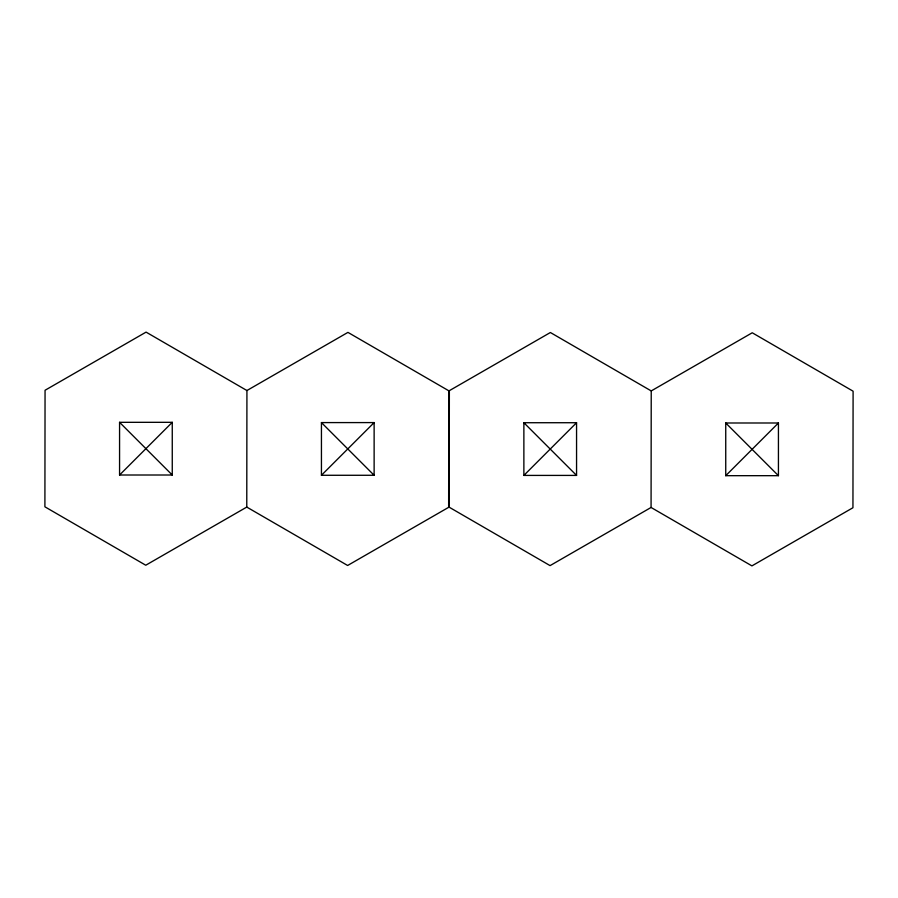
<?xml version="1.0" encoding="UTF-8"?>
<svg xmlns="http://www.w3.org/2000/svg" width="898" height="898" viewBox="0 0 898 898"><rect width="100%" height="100%" fill="white"/><g stroke="black" fill="none" stroke-linecap="round" stroke-linejoin="round"><path stroke-width="1.35" d="M246.77 507.078L246.928 390.529L146.071 332.114L45.057 390.26L44.9 506.809L145.757 565.224L246.77 507.078L347.627 565.482L448.641 507.336L448.798 390.787L347.941 332.383L246.928 390.529M651.072 507.471L651.23 390.922L550.373 332.518L449.359 390.664L449.202 507.213L550.059 565.617L651.072 507.471L751.929 565.886L852.943 507.74L853.1 391.191L752.243 332.776L651.23 390.922M172.259 422.318L119.569 475.008L119.569 422.318L172.259 422.318L172.259 475.008L119.569 475.008M374.129 422.588L321.439 475.278L321.439 422.588L374.129 422.588L374.129 475.278L321.439 475.278M576.561 422.722L523.871 475.412L523.871 422.722L576.561 422.722L576.561 475.412L523.871 475.412M778.431 422.992L725.741 475.682L725.741 422.992L778.431 422.992L778.431 475.682L725.741 475.682M725.741 422.992L778.431 475.682M523.871 422.722L576.561 475.412M321.439 422.588L374.129 475.278M119.569 422.318L172.259 475.008"/></g></svg>
